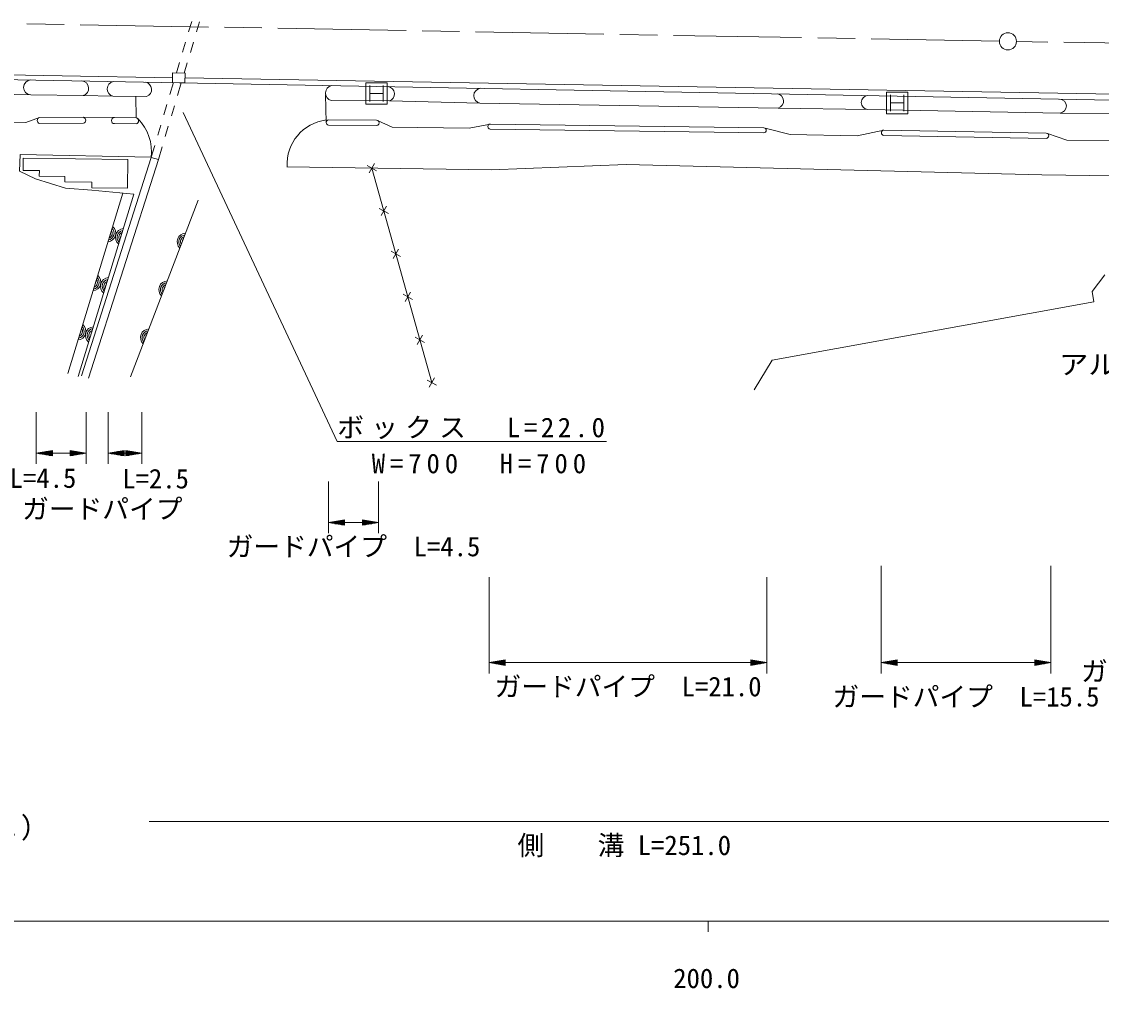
# Model space of a CAD drawing. Units: millimetres, scale not verified. Extents: x 40000 to 680000, y 20000 to 380000.
# Drawn here: x 203764 to 304777, y 198715 to 289189 of the extents above; entities that cross this region are included whole.
import ezdxf
from ezdxf.enums import TextEntityAlignment as Align

# ---------------------------------------------------------------- set-up
doc = ezdxf.new("R2010")
doc.units = ezdxf.units.MM
doc.header["$LTSCALE"] = 1000
doc.linetypes.add('CHAIN', pattern=[18.5, 12, -1.5, 3.5, -1.5])
for name, color, linetype, lineweight in [('M-BGD', 7, 'Continuous', 13), ('M-BMK', 2, 'CHAIN', 13), ('M-BMK-SRVR', 3, 'Continuous', 13), ('M-STR-HTXT', 7, 'Continuous', 13), ('M-STR-STRC', 7, 'Continuous', 13), ('M-STR-STRD', 7, 'Continuous', 13), ('M-TTL-BAND', 7, 'Continuous', 13)]:
    doc.layers.add(name, color=color, linetype=linetype, lineweight=lineweight)
doc.styles.add('ＭＳ ゴシック', font='')
doc.styles.get('ＭＳ ゴシック').set_extended_font_data('MS Gothic')

msp = doc.modelspace()

# ---------------------------------------------------------------- linework, layer by layer
at = {"layer": 'M-BGD'}
for p, q in [((219392, 288231), (219678, 289189)), ((220124, 288217), (220410, 289175)), ((218819, 286314), (219106, 287273)), ((219551, 286301), (219837, 287259)), ((218244, 284387), (218533, 285356)), ((218976, 284374), (219265, 285343)), ((217644, 282381), (217972, 283477)), ((218348, 282273), (218704, 283464)), ((196388, 282506), (204620, 282321)), ((204620, 282321), (209527, 282262)), ((209527, 282262), (212306, 282210)), ((212306, 282210), (215454, 282181)), ((214447, 282190), (214483, 280191)), ((232259, 279747), (232206, 282372)), ((217072, 280465), (217358, 281423)), ((217776, 280357), (218062, 281315)), ((232738, 281804), (238170, 281760)), ((238170, 281760), (246639, 281549)), ((246639, 281549), (274550, 281094)), ((274550, 281094), (282930, 280972)), ((282930, 280972), (300910, 280629)), ((205432, 280217), (209541, 280232)), ((209541, 280232), (212444, 280206)), ((212444, 280206), (214483, 280191)), ((232466, 279994), (236959, 279965)), ((300910, 280629), (308647, 280573)), ((205434, 279655), (209543, 279670)), ((212440, 279640), (214479, 279626)), ((216500, 278549), (216786, 279507)), ((217203, 278441), (217489, 279399)), ((232463, 279502), (236956, 279472)), ((247612, 279132), (273203, 278781)), ((247618, 279602), (273209, 279251)), ((284430, 279039), (299624, 278758)), ((284421, 278538), (299614, 278257)), ((215886, 276494), (216213, 277590)), ((216561, 276293), (216917, 277483)), ((215886, 276494), (203632, 276750)), ((203909, 276394), (213703, 276273)), ((215886, 276486), (209366, 256046)), ((216555, 276273), (210036, 255833)), ((215886, 276486), (216555, 276273)), ((236763, 275918), (236273, 275046)), ((236954, 275237), (236082, 275727)), ((236518, 275482), (242150, 255402)), ((208096, 256273), (213232, 273135)), ((214248, 273037), (209053, 255982)), ((220281, 272485), (213956, 255946)), ((237889, 271902), (237399, 271030)), ((238080, 271221), (237208, 271711)), ((239206, 267205), (238334, 267695)), ((239015, 267886), (238525, 267014)), ((303905, 263924), (305107, 265497)), ((240333, 263189), (239461, 263679)), ((240142, 263870), (239652, 262998)), ((304079, 262958), (303905, 263924)), ((241459, 259173), (240587, 259663)), ((241268, 259854), (240778, 258982)), ((242585, 255157), (241714, 255647)), ((242394, 255838), (241905, 254966))]:
    msp.add_line(p, q, dxfattribs=at)
for points in [[(171866, 284624), (176567, 284667), (217874, 283941)], [(219044, 283920), (323762, 282079), (337566, 281133), (351844, 280874), (356622, 281178)], [(194901, 280426), (195883, 279831), (204150, 279752), (205432, 280217)], [(237107, 279916), (238434, 279296), (245632, 279223), (247618, 279602)], [(273336, 279202), (275674, 278622), (281941, 278503), (284430, 279039)], [(299734, 278717), (301538, 278099), (307736, 278030), (309342, 278463)], [(203632, 276750), (203577, 275196), (205067, 274478), (207860, 273609), (210336, 273415), (214248, 273037)], [(213703, 276273), (213669, 273589), (210324, 273630), (210330, 274148), (207811, 274179), (207818, 274706), (205419, 274736), (205425, 275251), (203895, 275269), (203909, 276394)], [(228591, 275609), (247731, 275302), (260328, 275826), (299209, 274856), (346237, 274184)], [(272302, 254721), (273986, 257515), (304079, 262958)]]:
    msp.add_lwpolyline(points, dxfattribs=at)
msp.add_lwpolyline([(217865, 283479), (219035, 283457), (219052, 284372), (217882, 284394)], close=True, dxfattribs=at)
for centre, radius, start, end in [((204653, 283023), 702, 91.60572, 267.30161), ((209341, 282937), 700, 285.35952, 87.0493), ((212473, 282893), 703, 101.38067, 256.23621), ((215225, 282840), 698, 289.16586, 79.75903), ((232910, 282499), 716, 100.9743, 256.12093), ((237945, 282418), 696, 288.82369, 80.09506), ((246766, 282243), 706, 96.84779, 259.64469), ((274366, 281751), 682, 285.69978, 83.93549), ((282965, 281623), 651, 95.24829, 266.91184), ((300842, 281282), 657, 275.92724, 86.79745), ((205524, 279936), 295, 108.13845, 252.27375), ((209481, 279951), 287, 282.43896, 77.97324), ((212455, 279923), 283, 92.30631, 266.86333), ((214419, 279909), 289, 282.02213, 77.14751), ((211560, 277009), 4357, 353.10518, 44.726), ((232797, 275811), 4210, 97.39782, 182.74336), ((232510, 279748), 250, 100.12186, 259.12426), ((236960, 279719), 246, 269.00956, 90.23656), ((247607, 279368), 235, 87.14306, 271.28525), ((273191, 279017), 236, 272.79189, 85.63642), ((284444, 278788), 252, 93.18306, 264.69924), ((299593, 278508), 252, 274.84442, 83.03788), ((211763, 269387), 812, 275.68054, 50.44081), ((211763, 269387), 650, 281.79633, 44.32502), ((213348, 269010), 812, 95.68054, 230.44081), ((211763, 269387), 488, 292.92902, 33.19233), ((211763, 269387), 325, 327.11831, 359.00304), ((213348, 269010), 650, 101.79633, 224.32502), ((213348, 269010), 488, 112.92902, 213.19233), ((213348, 269010), 325, 147.11831, 179.00304), ((219125, 268587), 812, 91.69187, 226.45214), ((219125, 268587), 650, 97.80766, 220.33635), ((219125, 268587), 488, 108.94035, 209.20366), ((219125, 268587), 325, 143.12964, 175.01437), ((210365, 264795), 812, 275.68054, 50.44081), ((210365, 264795), 650, 281.79633, 44.32502), ((210365, 264795), 488, 292.92902, 33.19233), ((210365, 264795), 325, 327.11831, 359.00304), ((211950, 264418), 812, 95.68054, 230.44081), ((211950, 264418), 650, 101.79633, 224.32502), ((211950, 264418), 488, 112.92902, 213.19233), ((217411, 264104), 812, 91.69187, 226.45214), ((217411, 264104), 650, 97.80766, 220.33635), ((211950, 264418), 325, 147.11831, 179.00304), ((217411, 264104), 488, 108.94035, 209.20366), ((217411, 264104), 325, 143.12964, 175.01437), ((208966, 260203), 812, 275.68054, 50.44081), ((208966, 260203), 650, 281.79633, 44.32502), ((210551, 259827), 812, 95.68054, 230.44081), ((208966, 260203), 488, 292.92902, 33.19233), ((208966, 260203), 325, 327.11831, 359.00304), ((210551, 259827), 650, 101.79633, 224.32502), ((210551, 259827), 488, 112.92902, 213.19233), ((210551, 259827), 325, 147.11831, 179.00304), ((215696, 259621), 812, 91.69187, 226.45214), ((215696, 259621), 650, 97.80766, 220.33635), ((215696, 259621), 488, 108.94035, 209.20366), ((215696, 259621), 325, 143.12964, 175.01437)]:
    msp.add_arc(centre, radius, start, end, dxfattribs=at)
at = {"layer": 'M-BMK'}
for p, q in [((295232, 287355), (196734, 289119)), ((387258, 285800), (296831, 287327))]:
    msp.add_line(p, q, dxfattribs=at)
at = {"layer": 'M-BMK-SRVR'}
msp.add_circle((296032, 287340), 800, dxfattribs=at)
at = {"layer": 'M-STR-HTXT'}
for p, q in [((218863, 280692), (233286, 249908)), ((205139, 252634), (205139, 247795)), ((209803, 252634), (209803, 247795)), ((211848, 252634), (211848, 247795)), ((215006, 252634), (215006, 247795)), ((233286, 249908), (258486, 249908)), ((205139, 248795), (206639, 249045)), ((205139, 248795), (206639, 248545)), ((205139, 248795), (206639, 248795)), ((206639, 248845), (205439, 248845)), ((206639, 248745), (205439, 248745)), ((205739, 248895), (206639, 248895)), ((205739, 248695), (206639, 248695)), ((206639, 248945), (206039, 248945)), ((206639, 248645), (206039, 248645)), ((206339, 248995), (206639, 248995)), ((206339, 248595), (206639, 248595)), ((206639, 248545), (206639, 249045)), ((206639, 248795), (208303, 248795)), ((209803, 248795), (208303, 249045)), ((208303, 249045), (208303, 248545)), ((208603, 248995), (208303, 248995)), ((208303, 248945), (208903, 248945)), ((209203, 248895), (208303, 248895)), ((208303, 248845), (209503, 248845)), ((209803, 248795), (208303, 248545)), ((209803, 248795), (208303, 248795)), ((208303, 248745), (209503, 248745)), ((209203, 248695), (208303, 248695)), ((208303, 248645), (208903, 248645)), ((208603, 248595), (208303, 248595)), ((211848, 248795), (213348, 249045)), ((211848, 248795), (213348, 248545)), ((211848, 248795), (213348, 248795)), ((213348, 248845), (212148, 248845)), ((213348, 248745), (212148, 248745)), ((212448, 248895), (213348, 248895)), ((212448, 248695), (213348, 248695)), ((213348, 248945), (212748, 248945)), ((213348, 248645), (212748, 248645)), ((213048, 248995), (213348, 248995)), ((213048, 248595), (213348, 248595)), ((213348, 248545), (213348, 249045)), ((213348, 248795), (213506, 248795)), ((215006, 248795), (213506, 249045)), ((213506, 249045), (213506, 248545)), ((213806, 248995), (213506, 248995)), ((213506, 248945), (214106, 248945)), ((214406, 248895), (213506, 248895)), ((213506, 248845), (214706, 248845)), ((215006, 248795), (213506, 248545)), ((215006, 248795), (213506, 248795)), ((213506, 248745), (214706, 248745)), ((214406, 248695), (213506, 248695)), ((213506, 248645), (214106, 248645)), ((213806, 248595), (213506, 248595)), ((232479, 246140), (232479, 241301)), ((237143, 246140), (237143, 241301)), ((232479, 242301), (233979, 242551)), ((233979, 242451), (233379, 242451)), ((233679, 242501), (233979, 242501)), ((233979, 242051), (233979, 242551)), ((237143, 242301), (235643, 242551)), ((235643, 242551), (235643, 242051)), ((235943, 242501), (235643, 242501)), ((235643, 242451), (236243, 242451)), ((232479, 242301), (233979, 242051)), ((232479, 242301), (233979, 242301)), ((233979, 242351), (232779, 242351)), ((233979, 242251), (232779, 242251)), ((233079, 242401), (233979, 242401)), ((233079, 242201), (233979, 242201)), ((233979, 242151), (233379, 242151)), ((233679, 242101), (233979, 242101)), ((233979, 242301), (235643, 242301)), ((236543, 242401), (235643, 242401)), ((235643, 242351), (236843, 242351)), ((237143, 242301), (235643, 242051)), ((237143, 242301), (235643, 242301)), ((235643, 242251), (236843, 242251)), ((236543, 242201), (235643, 242201)), ((235643, 242151), (236243, 242151)), ((235943, 242101), (235643, 242101)), ((284180, 238274), (284180, 228198)), ((300039, 238274), (300039, 228198)), ((247512, 237198), (247512, 228198)), ((273488, 237198), (273488, 228198)), ((247512, 229198), (249012, 229448)), ((249012, 229348), (248412, 229348)), ((248712, 229398), (249012, 229398)), ((249012, 228948), (249012, 229448)), ((273488, 229198), (271988, 229448)), ((271988, 229448), (271988, 228948)), ((272288, 229398), (271988, 229398)), ((271988, 229348), (272588, 229348)), ((284180, 229198), (285680, 229448)), ((285680, 229348), (285080, 229348)), ((285380, 229398), (285680, 229398)), ((285680, 228948), (285680, 229448)), ((300039, 229198), (298539, 229448)), ((298539, 229448), (298539, 228948)), ((298839, 229398), (298539, 229398)), ((298539, 229348), (299139, 229348)), ((247512, 229198), (249012, 228948)), ((247512, 229198), (249012, 229198)), ((249012, 229248), (247812, 229248)), ((249012, 229148), (247812, 229148)), ((248112, 229298), (249012, 229298)), ((248112, 229098), (249012, 229098)), ((249012, 229048), (248412, 229048)), ((248712, 228998), (249012, 228998)), ((249012, 229198), (271988, 229198)), ((272888, 229298), (271988, 229298)), ((271988, 229248), (273188, 229248)), ((273488, 229198), (271988, 228948)), ((273488, 229198), (271988, 229198)), ((271988, 229148), (273188, 229148)), ((272888, 229098), (271988, 229098)), ((271988, 229048), (272588, 229048)), ((272288, 228998), (271988, 228998)), ((284180, 229198), (285680, 228948)), ((284180, 229198), (285680, 229198)), ((285680, 229248), (284480, 229248)), ((285680, 229148), (284480, 229148)), ((284780, 229298), (285680, 229298)), ((284780, 229098), (285680, 229098)), ((285680, 229048), (285080, 229048)), ((285380, 228998), (285680, 228998)), ((285680, 229198), (298539, 229198)), ((299439, 229298), (298539, 229298)), ((298539, 229248), (299739, 229248)), ((300039, 229198), (298539, 228948)), ((300039, 229198), (298539, 229198)), ((298539, 229148), (299739, 229148)), ((299439, 229098), (298539, 229098)), ((298539, 229048), (299139, 229048)), ((298839, 228998), (298539, 228998)), ((215687, 214344), (385868, 214344))]:
    msp.add_line(p, q, dxfattribs=at)
at = {"layer": 'M-STR-STRC'}
for p, q in [((235959, 281460), (235959, 283460)), ((235959, 283460), (237959, 283460)), ((236334, 283210), (236334, 281710)), ((237584, 283210), (237584, 281710)), ((237959, 283460), (237959, 281460)), ((236334, 282460), (237584, 282460)), ((284682, 280571), (284682, 282571)), ((284682, 282571), (286682, 282571)), ((285057, 282321), (285057, 280821)), ((286307, 282321), (286307, 280821)), ((286682, 282571), (286682, 280571)), ((237959, 281460), (235959, 281460)), ((285057, 281571), (286307, 281571)), ((286682, 280571), (284682, 280571))]:
    msp.add_line(p, q, dxfattribs=at)
at = {"layer": 'M-STR-STRD'}
msp.add_lwpolyline([(97222, 278869), (111815, 280581), (126226, 281900), (135703, 282793), (143673, 283336), (167007, 284228), (176540, 284247), (324261, 281503), (337518, 280578), (351884, 280378), (363440, 281076), (387967, 280698)], dxfattribs=at)
at = {"layer": 'M-TTL-BAND'}
for p, q in [((40000, 205000), (579000, 205000)), ((268000, 205000), (268000, 204000))]:
    msp.add_line(p, q, dxfattribs=at)

# ---------------------------------------------------------------- texts
at = {"layer": 'M-BGD', "style": 'ＭＳ ゴシック', "width": 1.1}
msp.add_text('アルク', height=1833, dxfattribs=at).set_placement((304936, 255638), align=Align.BOTTOM_CENTER)
at = {"layer": 'M-STR-HTXT', "style": 'ＭＳ ゴシック'}
for s, p in [('L=4.5', (205767, 245006)), ('L=2.5', (216297, 244952)), ('ガードパイプ', (211310, 242122)), ('ガードパイプ  L=4.5', (234811, 238601)), ('ガードパイプ  L=12.0', (315359, 226933)), ('ガードパイプ  L=21.0', (260500, 225498)), ('ガードパイプ  L=15.5', (292109, 224545)), ('側\u3000\u3000溝 L=251.0', (260141, 210644))]:
    msp.add_text(s, height=1833, dxfattribs=at).set_placement(p, align=Align.BOTTOM_CENTER)
at = {"layer": 'M-STR-HTXT', "char_height": 1833, "attachment_point": 8, "style": 'ＭＳ ゴシック'}
for s, insert in [('\\T1.27;ボックス\u3000L=22.0', (245986, 250108)), ('\\T1.37;W=700\u3000H=700', (246776, 246894)), ('\\T1.3;橋長・幅員\u3000\\~L=4.0\u3000W=(27.1)', (182500, 212531))]:
    msp.add_mtext(s, dxfattribs=dict(at, insert=insert))
at = {"layer": 'M-TTL-BAND', "style": 'ＭＳ ゴシック'}
msp.add_text('200.0', height=1833, dxfattribs=at).set_placement((267844, 198195), align=Align.BOTTOM_CENTER)

doc.saveas('drawing.dxf')
